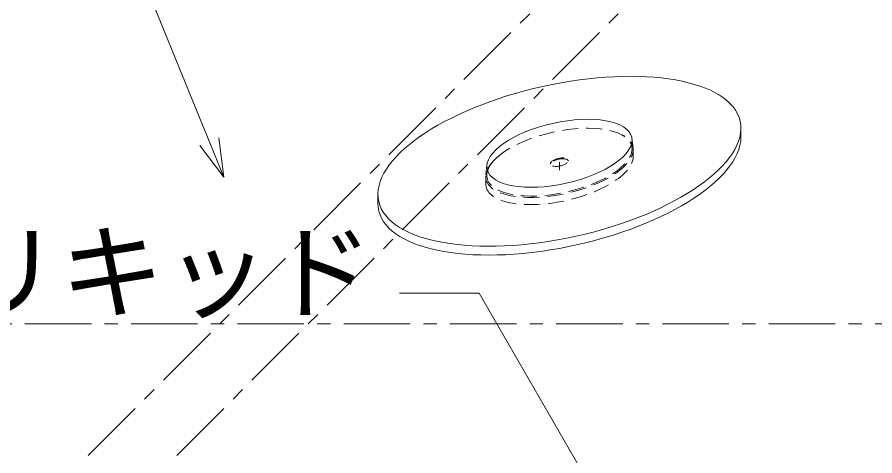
# Model space of a CAD drawing. Units: millimetres, scale not verified. Extents: x -840 to 840, y -594 to 594.
# Drawn here: x -373.2 to -244.1, y 230.3 to 296.4 of the extents above; entities that cross this region are included whole.
import ezdxf
from ezdxf.enums import TextEntityAlignment as Align

# ---------------------------------------------------------------- set-up
doc = ezdxf.new("R2010")
doc.units = ezdxf.units.MM
doc.header["$LTSCALE"] = 2
doc.linetypes.add('CHAIN1', pattern=[8, 5, -1, 1, -1])
doc.linetypes.add('DASHED1', pattern=[1.8, 1.2, -0.6])
for name, color, linetype, lineweight in [('0-2_文字', 5, 'Continuous', 9), ('0-6_寸法線', 7, 'Continuous', 9), ('0-8_中心線', 2, 'CHAIN1', 9), ('0-E_部材(積層鋼板)', 4, 'Continuous', 9), ('0-F_増張りシート', 7, 'Continuous', 9)]:
    doc.layers.add(name, color=color, linetype=linetype, lineweight=lineweight)
doc.styles.add('ＭＳ ゴシック', font='')
doc.styles.get('ＭＳ ゴシック').set_extended_font_data('MS Gothic')

msp = doc.modelspace()

# ---------------------------------------------------------------- linework, layer by layer
at = {"layer": '0-6_寸法線'}
for p, q in [((-342.088, 272.261), (-371.679, 344.743)), ((-303.645, 254.809), (-315.645, 254.809)), ((-285.351, 223.121), (-303.645, 254.809))]:
    msp.add_line(p, q, dxfattribs=at)
msp.add_lwpolyline([(-342.841, 278.214), (-342.088, 272.261), (-345.717, 277.04)], dxfattribs=at)
at = {"layer": '0-8_中心線'}
for p, q in [((-509.587, 83.309), (-264.457, 328.439)), ((-496.254, 83.309), (-251.124, 328.439)), ((-291.568, 273.328), (-291.568, 274.528)), ((-596.043, 250.186), (110.623, 250.186))]:
    msp.add_line(p, q, dxfattribs=at)
at = {"layer": '0-E_部材(積層鋼板)', "color": 134, "linetype": 'DASHED1'}
for p, q in [((-280.466, 276.417), (-280.466, 275.35)), ((-302.67, 272.373), (-302.67, 271.306))]:
    msp.add_line(p, q, dxfattribs=at)
for major_axis in [(-10.885, -2.413), (-1.361, -0.302)]:
    msp.add_ellipse((-291.568, 274.528), major_axis=major_axis, ratio=0.414214, dxfattribs=at)
for centre, major_axis, start_param, end_param in [((-291.568, 274.395), (-11.055, -2.451), 5.5951713, 9.9296477), ((-291.568, 273.328), (-11.055, -2.451), 6.1916132, 9.3332058), ((-291.568, 274.395), (-1.361, -0.302), 3.1634857, 6.078148)]:
    msp.add_ellipse(centre, major_axis=major_axis, ratio=0.414214, start_param=start_param, end_param=end_param, dxfattribs=at)
at = {"layer": '0-F_増張りシート'}
for p, q in [((-264.241, 278.305), (-264.241, 279.638)), ((-264.241, 278.305), (-264.241, 279.638)), ((-318.895, 268.351), (-318.895, 269.685)), ((-318.895, 268.351), (-318.895, 269.685))]:
    msp.add_line(p, q, dxfattribs=at)
at = {"layer": '0-F_増張りシート', "color": 134}
for p, q in [((-280.654, 278.11), (-280.466, 276.683)), ((-302.482, 274.134), (-302.67, 272.64))]:
    msp.add_line(p, q, dxfattribs=at)
at = {"layer": '0-F_増張りシート'}
msp.add_ellipse((-291.568, 274.662), major_axis=(-27.213, -6.033), ratio=0.414214, dxfattribs=at)
at = {"layer": '0-F_増張りシート', "color": 134}
msp.add_ellipse((-291.568, 275.862), major_axis=(-10.885, -2.413), ratio=0.414214, dxfattribs=at)
at = {"layer": '0-F_増張りシート'}
msp.add_ellipse((-291.568, 273.328), major_axis=(-27.213, -6.033), ratio=0.414214, start_param=6.1916132, end_param=9.3332058, dxfattribs=at)

# ---------------------------------------------------------------- texts
at = {"layer": '0-2_文字', "color": 7, "style": 'ＭＳ ゴシック'}
msp.add_text('IBリキッド', height=11.54, dxfattribs=at).set_placement((-398.215, 248.75), align=Align.BOTTOM_LEFT)

doc.saveas('drawing.dxf')
